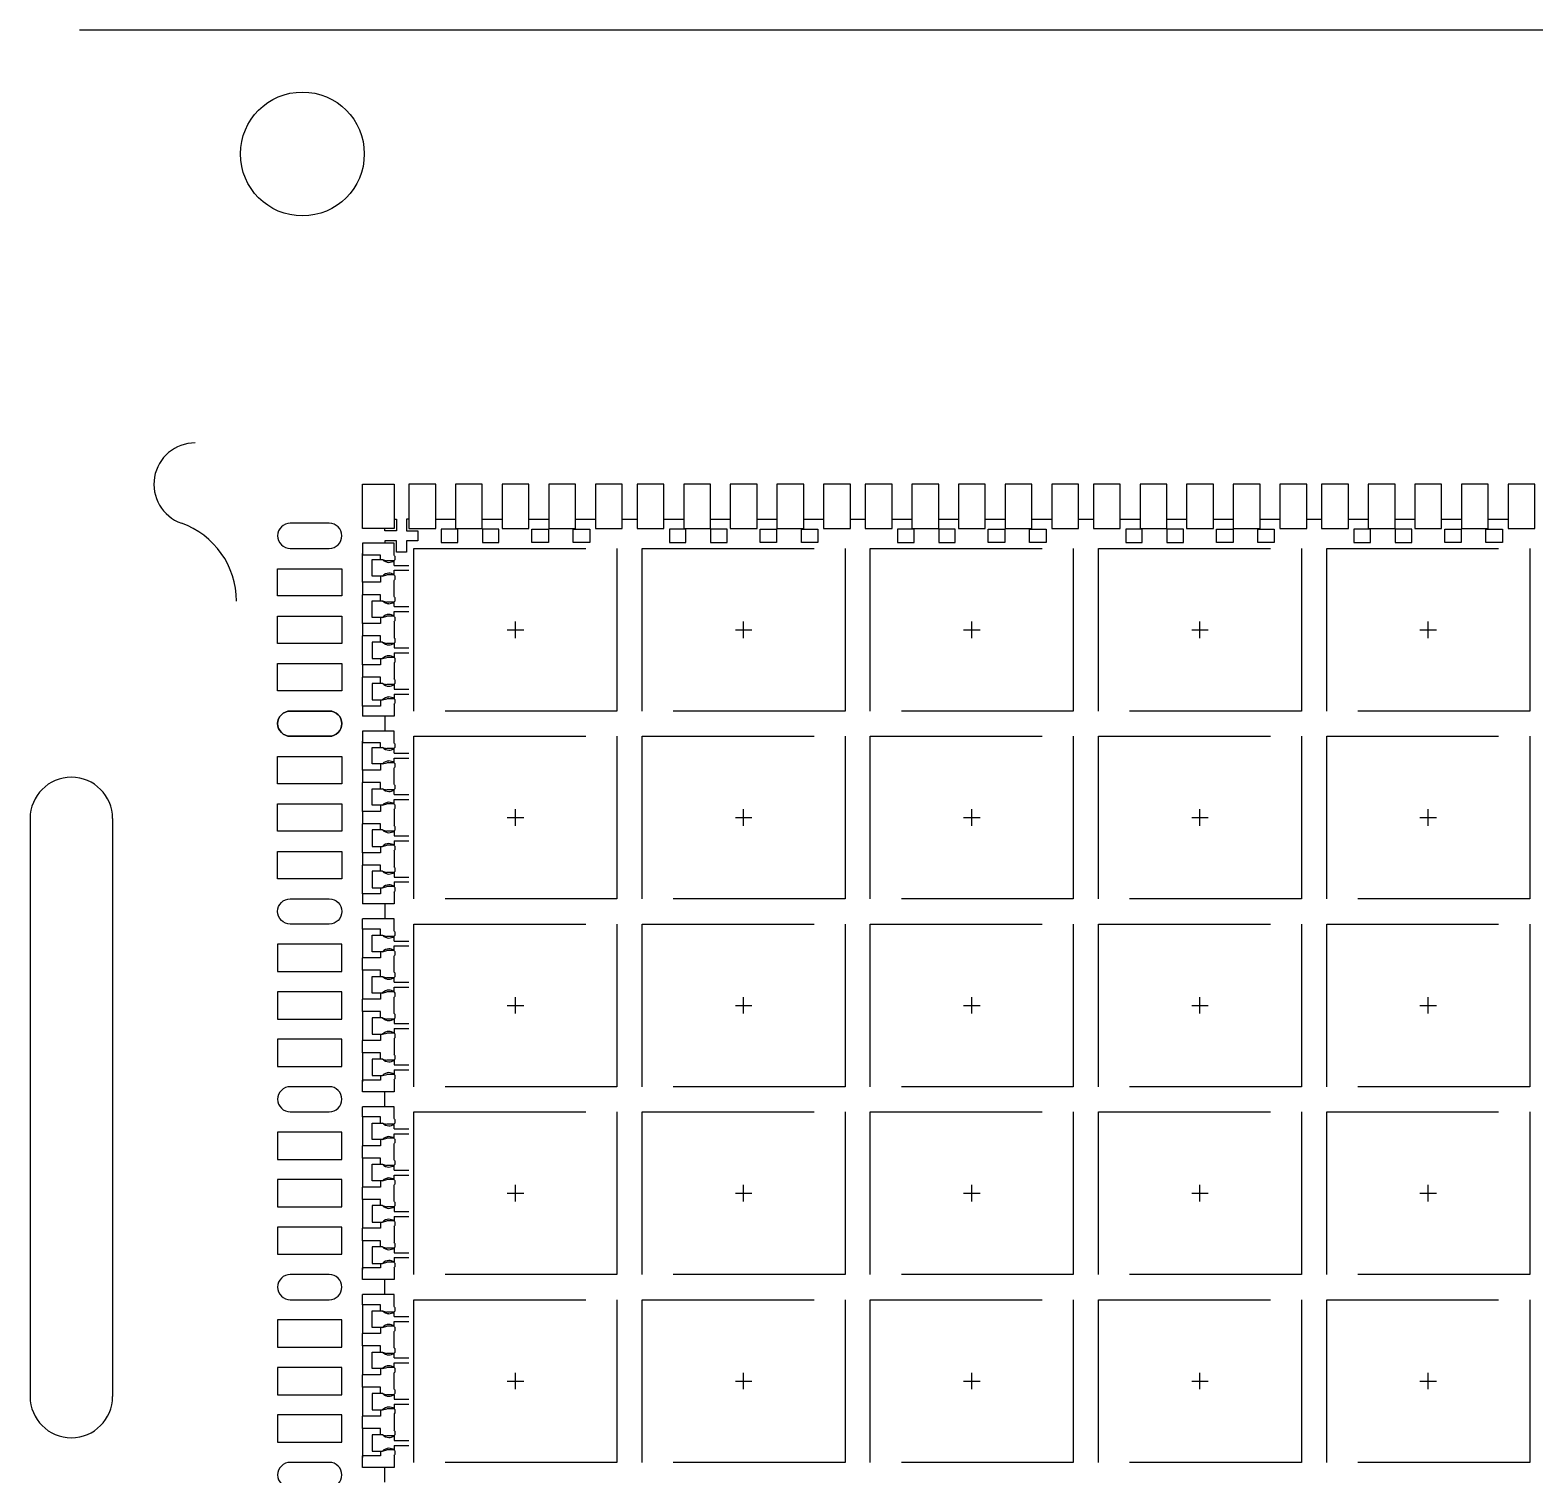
# Model space of a CAD drawing. Header units: millimetres. Extents: x -1.93 to 4.89, y -2.06 to 2.17.
# Drawn here: x -1.929 to -0.835, y 1.092 to 2.142 of the extents above; entities that cross this region are included whole.
import ezdxf

# ---------------------------------------------------------------- set-up
doc = ezdxf.new("R2010")
doc.units = ezdxf.units.MM
doc.header["$LTSCALE"] = 0.5
for name, pattern in [('CENTER', [50.8, 31.75, -6.35, 6.35, -6.35]), ('HIDDEN', [0.375, 0.25, -0.125]), ('PHANTOM', [2.5, 1.25, -0.25, 0.25, -0.25, 0.25, -0.25])]:
    doc.linetypes.add(name, pattern=pattern)
for name, color, linetype in [('1D', 4, 'Continuous'), ('BTM', 7, 'HIDDEN'), ('CEN', 2, 'CENTER'), ('DIM', 3, 'Continuous'), ('PKG', 1, 'PHANTOM')]:
    doc.layers.add(name, color=color, linetype=linetype)

# ---------------------------------------------------------------- blocks, each defined once
blk = doc.blocks.new('*U0')
at = {"layer": 'CEN', "ltscale": 0.005}
for p, q in [((-0.006, 0), (0.006, 0)), ((0, -0.006), (0, 0.006))]:
    blk.add_line(p, q, dxfattribs=at)
at = {"layer": 'PKG', "color": 1, "linetype": 'HIDDEN'}
blk.add_lwpolyline([(-0.0738, -0.0591), (-0.0738, 0.0591), (0.0738, 0.0591), (0.0738, -0.0591)], close=True, dxfattribs=at)
blk = doc.blocks.new('*U1')
at = {"layer": 'CEN', "color": 0, "linetype": 'ByBlock', "lineweight": -2, "transparency": 16777216}
for p in [(0, 3.4125), (0.1659, 3.4125), (0.3318, 3.4125), (0.4977, 3.4125), (0.6636, 3.4125), (0, 3.276), (0.1659, 3.276), (0.3318, 3.276), (0.4977, 3.276), (0.6636, 3.276), (0, 3.1395), (0.1659, 3.1395), (0.3318, 3.1395), (0.4977, 3.1395), (0.6636, 3.1395), (0, 3.003), (0.1659, 3.003), (0.3318, 3.003), (0.4977, 3.003), (0.6636, 3.003), (0, 2.8665), (0.1659, 2.8665), (0.3318, 2.8665), (0.4977, 2.8665), (0.6636, 2.8665)]:
    blk.add_blockref('*U0', p, dxfattribs=at)

msp = doc.modelspace()

# ---------------------------------------------------------------- linework, layer by layer
for p, q in [((1.9048, 2.142), (-1.8932, 2.142)), ((-1.929, 1.569), (-1.929, 1.149)), ((-1.869, 1.569), (-1.869, 1.149))]:
    msp.add_line(p, q)
at = {"ltscale": 0.03}
for p, q in [((-1.6874, 1.7691), (-1.6874, 1.7605)), ((-1.6644, 1.7691), (-1.6874, 1.7691)), ((-1.6644, 1.7604), (-1.6644, 1.7691)), ((-1.6742, 1.7605), (-1.6874, 1.7605)), ((-1.6742, 1.7572), (-1.6742, 1.7605)), ((-1.6742, 1.7572), (-1.6727, 1.7572)), ((-1.6727, 1.7572), (-1.6697, 1.7563)), ((-1.6644, 1.7563), (-1.6697, 1.7563)), ((-1.6644, 1.7563), (-1.6697, 1.7563)), ((-1.6742, 1.7407), (-1.6874, 1.7407)), ((-1.6874, 1.7407), (-1.6874, 1.7317)), ((-1.6742, 1.7452), (-1.6742, 1.7407)), ((-1.6727, 1.7452), (-1.6742, 1.7452)), ((-1.6727, 1.7452), (-1.6697, 1.7461)), ((-1.6644, 1.7461), (-1.6697, 1.7461)), ((-1.6644, 1.7461), (-1.6697, 1.7461)), ((-1.6644, 1.7304), (-1.6644, 1.7421)), ((-1.6742, 1.7317), (-1.6874, 1.7317)), ((-1.6742, 1.7272), (-1.6742, 1.7317)), ((-1.6742, 1.7272), (-1.6727, 1.7272)), ((-1.6727, 1.7272), (-1.6697, 1.7263)), ((-1.6644, 1.7263), (-1.6697, 1.7263)), ((-1.6742, 1.7107), (-1.6874, 1.7107)), ((-1.6874, 1.7107), (-1.6874, 1.7017)), ((-1.6727, 1.7152), (-1.6742, 1.7152)), ((-1.6742, 1.7152), (-1.6742, 1.7107)), ((-1.6727, 1.7152), (-1.6697, 1.7161)), ((-1.6644, 1.7161), (-1.6697, 1.7161)), ((-1.6644, 1.7121), (-1.6644, 1.7004)), ((-1.6742, 1.7017), (-1.6874, 1.7017)), ((-1.6727, 1.6972), (-1.6742, 1.6972)), ((-1.6742, 1.6972), (-1.6742, 1.7017)), ((-1.6727, 1.6972), (-1.6697, 1.6963)), ((-1.6644, 1.6963), (-1.6697, 1.6963)), ((-1.6742, 1.6852), (-1.6727, 1.6852)), ((-1.6742, 1.6852), (-1.6742, 1.6807)), ((-1.6727, 1.6852), (-1.6697, 1.6861)), ((-1.6644, 1.6861), (-1.6697, 1.6861)), ((-1.6742, 1.6807), (-1.6874, 1.6807)), ((-1.6874, 1.6807), (-1.6874, 1.6717)), ((-1.6644, 1.6821), (-1.6644, 1.6704)), ((-1.6742, 1.6717), (-1.6874, 1.6717)), ((-1.6727, 1.6672), (-1.6742, 1.6672)), ((-1.6742, 1.6672), (-1.6742, 1.6717)), ((-1.6727, 1.6672), (-1.6697, 1.6663)), ((-1.6644, 1.6663), (-1.6697, 1.6663)), ((-1.6742, 1.6552), (-1.6727, 1.6552)), ((-1.6742, 1.6552), (-1.6742, 1.6507)), ((-1.6727, 1.6552), (-1.6697, 1.6561)), ((-1.6644, 1.6561), (-1.6697, 1.6561)), ((-1.6742, 1.6507), (-1.6874, 1.6507)), ((-1.6874, 1.6507), (-1.6874, 1.6434)), ((-1.6644, 1.6434), (-1.6874, 1.6434)), ((-1.6644, 1.6521), (-1.6644, 1.6434)), ((-1.6874, 1.6326), (-1.6874, 1.624)), ((-1.6644, 1.6326), (-1.6874, 1.6326)), ((-1.6644, 1.6239), (-1.6644, 1.6326)), ((-1.6742, 1.624), (-1.6874, 1.624)), ((-1.6742, 1.6207), (-1.6742, 1.624)), ((-1.6742, 1.6207), (-1.6727, 1.6207)), ((-1.6727, 1.6207), (-1.6697, 1.6198)), ((-1.6644, 1.6198), (-1.6697, 1.6198)), ((-1.6644, 1.6198), (-1.6697, 1.6198)), ((-1.6742, 1.6087), (-1.6742, 1.6042)), ((-1.6727, 1.6087), (-1.6742, 1.6087)), ((-1.6727, 1.6087), (-1.6697, 1.6096)), ((-1.6644, 1.6096), (-1.6697, 1.6096)), ((-1.6644, 1.6096), (-1.6697, 1.6096)), ((-1.6742, 1.6042), (-1.6874, 1.6042)), ((-1.6874, 1.6042), (-1.6874, 1.5952)), ((-1.6644, 1.5939), (-1.6644, 1.6056)), ((-1.6742, 1.5952), (-1.6874, 1.5952)), ((-1.6742, 1.5907), (-1.6742, 1.5952)), ((-1.6742, 1.5907), (-1.6727, 1.5907)), ((-1.6727, 1.5907), (-1.6697, 1.5898)), ((-1.6644, 1.5898), (-1.6697, 1.5898)), ((-1.6727, 1.5787), (-1.6742, 1.5787)), ((-1.6742, 1.5787), (-1.6742, 1.5742)), ((-1.6727, 1.5787), (-1.6697, 1.5796)), ((-1.6644, 1.5796), (-1.6697, 1.5796)), ((-1.6644, 1.5756), (-1.6644, 1.5639)), ((-1.6742, 1.5742), (-1.6874, 1.5742)), ((-1.6874, 1.5742), (-1.6874, 1.5652)), ((-1.6742, 1.5652), (-1.6874, 1.5652)), ((-1.6742, 1.5607), (-1.6742, 1.5652)), ((-1.6727, 1.5607), (-1.6742, 1.5607)), ((-1.6727, 1.5607), (-1.6697, 1.5598)), ((-1.6644, 1.5598), (-1.6697, 1.5598)), ((-1.6742, 1.5442), (-1.6874, 1.5442)), ((-1.6874, 1.5442), (-1.6874, 1.5352)), ((-1.6742, 1.5487), (-1.6727, 1.5487)), ((-1.6742, 1.5487), (-1.6742, 1.5442)), ((-1.6727, 1.5487), (-1.6697, 1.5496)), ((-1.6644, 1.5496), (-1.6697, 1.5496)), ((-1.6644, 1.5456), (-1.6644, 1.5339)), ((-1.6742, 1.5352), (-1.6874, 1.5352)), ((-1.6742, 1.5307), (-1.6742, 1.5352)), ((-1.6727, 1.5307), (-1.6742, 1.5307)), ((-1.6727, 1.5307), (-1.6697, 1.5298)), ((-1.6644, 1.5298), (-1.6697, 1.5298)), ((-1.6742, 1.5142), (-1.6874, 1.5142)), ((-1.6874, 1.5142), (-1.6874, 1.5069)), ((-1.6742, 1.5187), (-1.6727, 1.5187)), ((-1.6742, 1.5187), (-1.6742, 1.5142)), ((-1.6727, 1.5187), (-1.6697, 1.5196)), ((-1.6644, 1.5196), (-1.6697, 1.5196)), ((-1.6644, 1.5156), (-1.6644, 1.5069)), ((-1.6644, 1.5069), (-1.6874, 1.5069)), ((-1.6644, 1.4961), (-1.6874, 1.4961)), ((-1.6874, 1.4887), (-1.6874, 1.4961)), ((-1.6742, 1.4887), (-1.6874, 1.4887)), ((-1.6742, 1.4842), (-1.6742, 1.4887)), ((-1.6644, 1.4874), (-1.6644, 1.4961)), ((-1.6742, 1.4842), (-1.6727, 1.4842)), ((-1.6727, 1.4842), (-1.6697, 1.4833)), ((-1.6644, 1.4833), (-1.6697, 1.4833)), ((-1.6742, 1.4677), (-1.6874, 1.4677)), ((-1.6874, 1.4587), (-1.6874, 1.4677)), ((-1.6727, 1.4722), (-1.6742, 1.4722)), ((-1.6742, 1.4722), (-1.6742, 1.4677)), ((-1.6727, 1.4722), (-1.6697, 1.4731)), ((-1.6644, 1.4731), (-1.6697, 1.4731)), ((-1.6644, 1.4574), (-1.6644, 1.4691)), ((-1.6742, 1.4587), (-1.6874, 1.4587)), ((-1.6742, 1.4542), (-1.6742, 1.4587)), ((-1.6742, 1.4542), (-1.6727, 1.4542)), ((-1.6727, 1.4542), (-1.6697, 1.4533)), ((-1.6644, 1.4533), (-1.6697, 1.4533)), ((-1.6742, 1.4377), (-1.6874, 1.4377)), ((-1.6874, 1.4287), (-1.6874, 1.4377)), ((-1.6727, 1.4422), (-1.6742, 1.4422)), ((-1.6742, 1.4422), (-1.6742, 1.4377)), ((-1.6727, 1.4422), (-1.6697, 1.4431)), ((-1.6644, 1.4431), (-1.6697, 1.4431)), ((-1.6644, 1.4274), (-1.6644, 1.4391)), ((-1.6742, 1.4287), (-1.6874, 1.4287)), ((-1.6742, 1.4242), (-1.6742, 1.4287)), ((-1.6727, 1.4242), (-1.6742, 1.4242)), ((-1.6727, 1.4242), (-1.6697, 1.4233)), ((-1.6644, 1.4233), (-1.6697, 1.4233)), ((-1.6742, 1.4122), (-1.6727, 1.4122)), ((-1.6742, 1.4122), (-1.6742, 1.4077)), ((-1.6727, 1.4122), (-1.6697, 1.4131)), ((-1.6644, 1.4131), (-1.6697, 1.4131)), ((-1.6742, 1.4077), (-1.6874, 1.4077)), ((-1.6874, 1.3987), (-1.6874, 1.4077)), ((-1.6644, 1.4091), (-1.6644, 1.3974)), ((-1.6742, 1.3987), (-1.6874, 1.3987)), ((-1.6742, 1.3942), (-1.6742, 1.3987)), ((-1.6727, 1.3942), (-1.6742, 1.3942)), ((-1.6727, 1.3942), (-1.6697, 1.3933)), ((-1.6644, 1.3933), (-1.6697, 1.3933)), ((-1.6644, 1.3933), (-1.6697, 1.3933)), ((-1.6742, 1.3789), (-1.6874, 1.3789)), ((-1.6874, 1.3704), (-1.6874, 1.3789)), ((-1.6742, 1.3822), (-1.6742, 1.3789)), ((-1.6742, 1.3822), (-1.6727, 1.3822)), ((-1.6727, 1.3822), (-1.6697, 1.3831)), ((-1.6644, 1.3831), (-1.6697, 1.3831)), ((-1.6644, 1.3831), (-1.6697, 1.3831)), ((-1.6644, 1.3791), (-1.6644, 1.3704)), ((-1.6644, 1.3704), (-1.6874, 1.3704)), ((-1.6644, 1.3596), (-1.6874, 1.3596)), ((-1.6874, 1.3522), (-1.6874, 1.3596)), ((-1.6644, 1.3509), (-1.6644, 1.3596)), ((-1.6742, 1.3522), (-1.6874, 1.3522)), ((-1.6742, 1.3477), (-1.6742, 1.3522)), ((-1.6742, 1.3477), (-1.6727, 1.3477)), ((-1.6727, 1.3477), (-1.6697, 1.3468)), ((-1.6644, 1.3468), (-1.6697, 1.3468)), ((-1.6727, 1.3357), (-1.6742, 1.3357)), ((-1.6742, 1.3357), (-1.6742, 1.3312)), ((-1.6727, 1.3357), (-1.6697, 1.3366)), ((-1.6644, 1.3366), (-1.6697, 1.3366)), ((-1.6742, 1.3312), (-1.6874, 1.3312)), ((-1.6874, 1.3222), (-1.6874, 1.3312)), ((-1.6644, 1.3209), (-1.6644, 1.3326)), ((-1.6742, 1.3222), (-1.6874, 1.3222)), ((-1.6742, 1.3177), (-1.6742, 1.3222)), ((-1.6742, 1.3177), (-1.6727, 1.3177)), ((-1.6727, 1.3177), (-1.6697, 1.3168)), ((-1.6644, 1.3168), (-1.6697, 1.3168)), ((-1.6727, 1.3057), (-1.6742, 1.3057)), ((-1.6742, 1.3057), (-1.6742, 1.3012)), ((-1.6727, 1.3057), (-1.6697, 1.3066)), ((-1.6644, 1.3066), (-1.6697, 1.3066)), ((-1.6644, 1.2909), (-1.6644, 1.3026)), ((-1.6742, 1.3012), (-1.6874, 1.3012)), ((-1.6874, 1.2922), (-1.6874, 1.3012)), ((-1.6742, 1.2922), (-1.6874, 1.2922)), ((-1.6742, 1.2877), (-1.6742, 1.2922)), ((-1.6727, 1.2877), (-1.6742, 1.2877)), ((-1.6727, 1.2877), (-1.6697, 1.2868)), ((-1.6644, 1.2868), (-1.6697, 1.2868)), ((-1.6742, 1.2712), (-1.6874, 1.2712)), ((-1.6874, 1.2622), (-1.6874, 1.2712)), ((-1.6742, 1.2757), (-1.6727, 1.2757)), ((-1.6742, 1.2757), (-1.6742, 1.2712)), ((-1.6727, 1.2757), (-1.6697, 1.2766)), ((-1.6644, 1.2766), (-1.6697, 1.2766)), ((-1.6644, 1.2726), (-1.6644, 1.2609)), ((-1.6742, 1.2622), (-1.6874, 1.2622)), ((-1.6742, 1.2577), (-1.6742, 1.2622)), ((-1.6727, 1.2577), (-1.6742, 1.2577)), ((-1.6727, 1.2577), (-1.6697, 1.2568)), ((-1.6644, 1.2568), (-1.6697, 1.2568)), ((-1.6644, 1.2568), (-1.6697, 1.2568)), ((-1.6742, 1.2424), (-1.6874, 1.2424)), ((-1.6874, 1.2339), (-1.6874, 1.2424)), ((-1.6742, 1.2457), (-1.6742, 1.2424)), ((-1.6742, 1.2457), (-1.6727, 1.2457)), ((-1.6727, 1.2457), (-1.6697, 1.2466)), ((-1.6644, 1.2466), (-1.6697, 1.2466)), ((-1.6644, 1.2466), (-1.6697, 1.2466)), ((-1.6644, 1.2426), (-1.6644, 1.2339)), ((-1.6644, 1.2339), (-1.6874, 1.2339)), ((-1.6644, 1.2231), (-1.6874, 1.2231)), ((-1.6874, 1.2157), (-1.6874, 1.2231)), ((-1.6742, 1.2157), (-1.6874, 1.2157)), ((-1.6742, 1.2112), (-1.6742, 1.2157)), ((-1.6644, 1.2144), (-1.6644, 1.2231)), ((-1.6742, 1.2112), (-1.6727, 1.2112)), ((-1.6727, 1.2112), (-1.6697, 1.2103)), ((-1.6644, 1.2103), (-1.6697, 1.2103)), ((-1.6742, 1.1947), (-1.6874, 1.1947)), ((-1.6874, 1.1857), (-1.6874, 1.1947)), ((-1.6727, 1.1992), (-1.6742, 1.1992)), ((-1.6742, 1.1992), (-1.6742, 1.1947)), ((-1.6727, 1.1992), (-1.6697, 1.2001)), ((-1.6644, 1.2001), (-1.6697, 1.2001)), ((-1.6644, 1.1844), (-1.6644, 1.1961)), ((-1.6742, 1.1857), (-1.6874, 1.1857)), ((-1.6742, 1.1812), (-1.6742, 1.1857)), ((-1.6742, 1.1812), (-1.6727, 1.1812)), ((-1.6727, 1.1812), (-1.6697, 1.1803)), ((-1.6644, 1.1803), (-1.6697, 1.1803)), ((-1.6742, 1.1647), (-1.6874, 1.1647)), ((-1.6874, 1.1557), (-1.6874, 1.1647)), ((-1.6727, 1.1692), (-1.6742, 1.1692)), ((-1.6742, 1.1692), (-1.6742, 1.1647)), ((-1.6727, 1.1692), (-1.6697, 1.1701)), ((-1.6644, 1.1701), (-1.6697, 1.1701)), ((-1.6644, 1.1544), (-1.6644, 1.1661)), ((-1.6742, 1.1557), (-1.6874, 1.1557)), ((-1.6742, 1.1512), (-1.6742, 1.1557)), ((-1.6727, 1.1512), (-1.6742, 1.1512)), ((-1.6727, 1.1512), (-1.6697, 1.1503)), ((-1.6644, 1.1503), (-1.6697, 1.1503)), ((-1.6742, 1.1392), (-1.6727, 1.1392)), ((-1.6742, 1.1392), (-1.6742, 1.1347)), ((-1.6727, 1.1392), (-1.6697, 1.1401)), ((-1.6644, 1.1401), (-1.6697, 1.1401)), ((-1.6742, 1.1347), (-1.6874, 1.1347)), ((-1.6874, 1.1257), (-1.6874, 1.1347)), ((-1.6644, 1.1361), (-1.6644, 1.1244)), ((-1.6742, 1.1257), (-1.6874, 1.1257)), ((-1.6742, 1.1212), (-1.6742, 1.1257)), ((-1.6727, 1.1212), (-1.6742, 1.1212)), ((-1.6727, 1.1212), (-1.6697, 1.1203)), ((-1.6644, 1.1203), (-1.6697, 1.1203)), ((-1.6644, 1.1203), (-1.6697, 1.1203)), ((-1.6742, 1.1059), (-1.6874, 1.1059)), ((-1.6874, 1.0974), (-1.6874, 1.1059)), ((-1.6742, 1.1092), (-1.6742, 1.1059)), ((-1.6742, 1.1092), (-1.6727, 1.1092)), ((-1.6727, 1.1092), (-1.6697, 1.1101)), ((-1.6644, 1.1101), (-1.6697, 1.1101)), ((-1.6644, 1.1101), (-1.6697, 1.1101)), ((-1.6644, 1.1061), (-1.6644, 1.0974)), ((-1.6644, 1.0974), (-1.6874, 1.0974))]:
    msp.add_line(p, q, dxfattribs=at)
for points in [[(-1.6644, 1.7799), (-1.6874, 1.7799), (-1.6874, 1.812), (-1.6644, 1.812)], [(-1.6536, 1.7799), (-1.6341, 1.7799), (-1.6341, 1.812), (-1.6536, 1.812)], [(-1.6197, 1.7799), (-1.6002, 1.7799), (-1.6002, 1.812), (-1.6197, 1.812)], [(-1.5858, 1.7799), (-1.5663, 1.7799), (-1.5663, 1.812), (-1.5858, 1.812)], [(-1.5519, 1.7799), (-1.5324, 1.7799), (-1.5324, 1.812), (-1.5519, 1.812)], [(-1.518, 1.7799), (-1.4985, 1.7799), (-1.4985, 1.812), (-1.518, 1.812)], [(-1.4877, 1.7799), (-1.4682, 1.7799), (-1.4682, 1.812), (-1.4877, 1.812)], [(-1.4538, 1.7799), (-1.4343, 1.7799), (-1.4343, 1.812), (-1.4538, 1.812)], [(-1.4199, 1.7799), (-1.4004, 1.7799), (-1.4004, 1.812), (-1.4199, 1.812)], [(-1.386, 1.7799), (-1.3665, 1.7799), (-1.3665, 1.812), (-1.386, 1.812)], [(-1.3521, 1.7799), (-1.3326, 1.7799), (-1.3326, 1.812), (-1.3521, 1.812)], [(-1.3218, 1.7799), (-1.3023, 1.7799), (-1.3023, 1.812), (-1.3218, 1.812)], [(-1.2879, 1.7799), (-1.2684, 1.7799), (-1.2684, 1.812), (-1.2879, 1.812)], [(-1.254, 1.7799), (-1.2345, 1.7799), (-1.2345, 1.812), (-1.254, 1.812)], [(-1.2201, 1.7799), (-1.2006, 1.7799), (-1.2006, 1.812), (-1.2201, 1.812)], [(-1.1862, 1.7799), (-1.1667, 1.7799), (-1.1667, 1.812), (-1.1862, 1.812)], [(-1.1559, 1.7799), (-1.1364, 1.7799), (-1.1364, 1.812), (-1.1559, 1.812)], [(-1.122, 1.7799), (-1.1025, 1.7799), (-1.1025, 1.812), (-1.122, 1.812)], [(-1.0881, 1.7799), (-1.0686, 1.7799), (-1.0686, 1.812), (-1.0881, 1.812)], [(-1.0542, 1.7799), (-1.0347, 1.7799), (-1.0347, 1.812), (-1.0542, 1.812)], [(-1.0203, 1.7799), (-1.0008, 1.7799), (-1.0008, 1.812), (-1.0203, 1.812)], [(-0.99, 1.7799), (-0.9705, 1.7799), (-0.9705, 1.812), (-0.99, 1.812)], [(-0.9561, 1.7799), (-0.9366, 1.7799), (-0.9366, 1.812), (-0.9561, 1.812)], [(-0.9222, 1.7799), (-0.9027, 1.7799), (-0.9027, 1.812), (-0.9222, 1.812)], [(-0.8883, 1.7799), (-0.8688, 1.7799), (-0.8688, 1.812), (-0.8883, 1.812)], [(-0.8544, 1.7799), (-0.8349, 1.7799), (-0.8349, 1.812), (-0.8544, 1.812)], [(-1.7023, 1.7308), (-1.749, 1.7308), (-1.749, 1.7506), (-1.7023, 1.7506)], [(-1.7023, 1.6963), (-1.749, 1.6963), (-1.749, 1.7161), (-1.7023, 1.7161)], [(-1.7023, 1.6618), (-1.749, 1.6618), (-1.749, 1.6816), (-1.7023, 1.6816)], [(-1.7023, 1.5943), (-1.749, 1.5943), (-1.749, 1.6141), (-1.7023, 1.6141)], [(-1.7023, 1.5598), (-1.749, 1.5598), (-1.749, 1.5796), (-1.7023, 1.5796)], [(-1.7023, 1.5253), (-1.749, 1.5253), (-1.749, 1.5451), (-1.7023, 1.5451)], [(-1.7023, 1.4776), (-1.749, 1.4776), (-1.749, 1.4578), (-1.7023, 1.4578)], [(-1.7023, 1.4431), (-1.749, 1.4431), (-1.749, 1.4233), (-1.7023, 1.4233)], [(-1.7023, 1.4086), (-1.749, 1.4086), (-1.749, 1.3888), (-1.7023, 1.3888)], [(-1.7023, 1.3411), (-1.749, 1.3411), (-1.749, 1.3213), (-1.7023, 1.3213)], [(-1.7023, 1.3066), (-1.749, 1.3066), (-1.749, 1.2868), (-1.7023, 1.2868)], [(-1.7023, 1.2721), (-1.749, 1.2721), (-1.749, 1.2523), (-1.7023, 1.2523)], [(-1.7023, 1.2046), (-1.749, 1.2046), (-1.749, 1.1848), (-1.7023, 1.1848)], [(-1.7023, 1.1701), (-1.749, 1.1701), (-1.749, 1.1503), (-1.7023, 1.1503)], [(-1.7023, 1.1356), (-1.749, 1.1356), (-1.749, 1.1158), (-1.7023, 1.1158)]]:
    msp.add_lwpolyline(points, close=True, dxfattribs=at)
for points in [[(-1.7115, 1.7836), (-1.7398, 1.7836, 0.414214), (-1.749, 1.7745), (-1.749, 1.7745, 0.414214), (-1.7398, 1.7653), (-1.7115, 1.7653, 0.414214), (-1.7023, 1.7745), (-1.7023, 1.7745, 0.414214)], [(-1.7115, 1.6288), (-1.7398, 1.6288, -0.414214), (-1.749, 1.638), (-1.749, 1.638, -0.414214), (-1.7398, 1.6471), (-1.7115, 1.6471, -0.414214), (-1.7023, 1.638), (-1.7023, 1.638, -0.414214)], [(-1.7115, 1.6471), (-1.7398, 1.6471, 0.414214), (-1.749, 1.638), (-1.749, 1.638, 0.414214), (-1.7398, 1.6288), (-1.7115, 1.6288, 0.414214), (-1.7023, 1.638), (-1.7023, 1.638, 0.414214)], [(-1.7115, 1.4923), (-1.7398, 1.4923, -0.414214), (-1.749, 1.5015), (-1.749, 1.5015, -0.414214), (-1.7398, 1.5106), (-1.7115, 1.5106, -0.414214), (-1.7023, 1.5015), (-1.7023, 1.5015, -0.414214)], [(-1.7115, 1.3741), (-1.7398, 1.3741, 0.414214), (-1.749, 1.365), (-1.749, 1.365, 0.414214), (-1.7398, 1.3558), (-1.7115, 1.3558, 0.414214), (-1.7023, 1.365), (-1.7023, 1.365, 0.414214)], [(-1.7115, 1.2376), (-1.7398, 1.2376, 0.414214), (-1.749, 1.2285), (-1.749, 1.2285, 0.414214), (-1.7398, 1.2193), (-1.7115, 1.2193, 0.414214), (-1.7023, 1.2285), (-1.7023, 1.2285, 0.414214)], [(-1.7115, 1.1011), (-1.7398, 1.1011, 0.414214), (-1.749, 1.092), (-1.749, 1.092, 0.414214), (-1.7398, 1.0828), (-1.7115, 1.0828, 0.414214), (-1.7023, 1.092), (-1.7023, 1.092, 0.414214)]]:
    msp.add_lwpolyline(points, format="xyb", close=True, dxfattribs=at)
for centre, radius, start, end in [((-1.6682, 1.761), 0.00582, 219.7191, 270.2471), ((-1.6686, 1.7629), 0.00775, 273.0375, 302.4518), ((-1.6662, 1.7584), 0.00275, 312.2759, 47.7241), ((-1.6682, 1.7415), 0.00582, 89.7529, 140.2809), ((-1.6686, 1.7396), 0.00775, 57.5482, 86.9625), ((-1.6662, 1.7441), 0.00275, 312.2759, 47.7241), ((-1.6662, 1.7284), 0.00275, 312.2759, 47.7241), ((-1.6682, 1.731), 0.00582, 219.7191, 270.2471), ((-1.6686, 1.7329), 0.00775, 273.0375, 302.4518), ((-1.6682, 1.7115), 0.00582, 89.7529, 140.2809), ((-1.6686, 1.7096), 0.00775, 57.5482, 86.9625), ((-1.6662, 1.7141), 0.00275, 312.2759, 47.7241), ((-1.6682, 1.701), 0.00582, 219.7191, 270.2471), ((-1.6686, 1.7029), 0.00775, 273.0375, 302.4518), ((-1.6662, 1.6984), 0.00275, 312.2759, 47.7241), ((-1.6682, 1.6815), 0.00582, 89.7529, 140.2809), ((-1.6686, 1.6796), 0.00775, 57.5482, 86.9625), ((-1.6662, 1.6841), 0.00275, 312.2759, 47.7241), ((-1.6682, 1.671), 0.00582, 219.7191, 270.2471), ((-1.6686, 1.6729), 0.00775, 273.0375, 302.4518), ((-1.6662, 1.6684), 0.00275, 312.2759, 47.7241), ((-1.6682, 1.6515), 0.00582, 89.7529, 140.2809), ((-1.6686, 1.6496), 0.00775, 57.5482, 86.9625), ((-1.6662, 1.6541), 0.00275, 312.2759, 47.7241), ((-1.6682, 1.6245), 0.00582, 219.7191, 270.2471), ((-1.6686, 1.6264), 0.00775, 273.0375, 302.4518), ((-1.6662, 1.6219), 0.00275, 312.2759, 47.7241), ((-1.6682, 1.605), 0.00582, 89.7529, 140.2809), ((-1.6686, 1.6031), 0.00775, 57.5482, 86.9625), ((-1.6662, 1.6076), 0.00275, 312.2759, 47.7241), ((-1.6682, 1.5945), 0.00582, 219.7191, 270.2471), ((-1.6686, 1.5964), 0.00775, 273.0375, 302.4518), ((-1.6662, 1.5919), 0.00275, 312.2759, 47.7241), ((-1.6682, 1.575), 0.00582, 89.7529, 140.2809), ((-1.6686, 1.5731), 0.00775, 57.5482, 86.9625), ((-1.6662, 1.5776), 0.00275, 312.2759, 47.7241), ((-1.6682, 1.5645), 0.00582, 219.7191, 270.2471), ((-1.6686, 1.5664), 0.00775, 273.0375, 302.4518), ((-1.6662, 1.5619), 0.00275, 312.2759, 47.7241), ((-1.6682, 1.545), 0.00582, 89.7529, 140.2809), ((-1.6686, 1.5431), 0.00775, 57.5482, 86.9625), ((-1.6662, 1.5476), 0.00275, 312.2759, 47.7241), ((-1.6662, 1.5319), 0.00275, 312.2759, 47.7241), ((-1.6682, 1.5345), 0.00582, 219.7191, 270.2471), ((-1.6682, 1.515), 0.00582, 89.7529, 140.2809), ((-1.6686, 1.5364), 0.00775, 273.0375, 302.4518), ((-1.6686, 1.5131), 0.00775, 57.5482, 86.9625), ((-1.6662, 1.5176), 0.00275, 312.2759, 47.7241), ((-1.6682, 1.488), 0.00582, 219.7191, 270.2471), ((-1.6686, 1.4899), 0.00775, 273.0375, 302.4518), ((-1.6662, 1.4854), 0.00275, 312.2759, 47.7241), ((-1.6682, 1.4685), 0.00582, 89.7529, 140.2809), ((-1.6686, 1.4666), 0.00775, 57.5482, 86.9625), ((-1.6662, 1.4711), 0.00275, 312.2759, 47.7241), ((-1.6662, 1.4554), 0.00275, 312.2759, 47.7241), ((-1.6682, 1.4385), 0.00582, 89.7529, 140.2809), ((-1.6682, 1.458), 0.00582, 219.7191, 270.2471), ((-1.6686, 1.4366), 0.00775, 57.5482, 86.9625), ((-1.6686, 1.4599), 0.00775, 273.0375, 302.4518), ((-1.6662, 1.4411), 0.00275, 312.2759, 47.7241), ((-1.6682, 1.428), 0.00582, 219.7191, 270.2471), ((-1.6686, 1.4299), 0.00775, 273.0375, 302.4518), ((-1.6662, 1.4254), 0.00275, 312.2759, 47.7241), ((-1.6682, 1.4085), 0.00582, 89.7529, 140.2809), ((-1.6686, 1.4066), 0.00775, 57.5482, 86.9625), ((-1.6662, 1.4111), 0.00275, 312.2759, 47.7241), ((-1.6682, 1.398), 0.00582, 219.7191, 270.2471), ((-1.6686, 1.3999), 0.00775, 273.0375, 302.4518), ((-1.6662, 1.3954), 0.00275, 312.2759, 47.7241), ((-1.6682, 1.3785), 0.00582, 89.7529, 140.2809), ((-1.6686, 1.3766), 0.00775, 57.5482, 86.9625), ((-1.6662, 1.3811), 0.00275, 312.2759, 47.7241), ((-1.6682, 1.3515), 0.00582, 219.7191, 270.2471), ((-1.6686, 1.3534), 0.00775, 273.0375, 302.4518), ((-1.6662, 1.3489), 0.00275, 312.2759, 47.7241), ((-1.6682, 1.332), 0.00582, 89.7529, 140.2809), ((-1.6686, 1.3301), 0.00775, 57.5482, 86.9625), ((-1.6662, 1.3346), 0.00275, 312.2759, 47.7241), ((-1.6682, 1.3215), 0.00582, 219.7191, 270.2471), ((-1.6686, 1.3234), 0.00775, 273.0375, 302.4518), ((-1.6662, 1.3189), 0.00275, 312.2759, 47.7241), ((-1.6682, 1.302), 0.00582, 89.7529, 140.2809), ((-1.6686, 1.3001), 0.00775, 57.5482, 86.9625), ((-1.6662, 1.3046), 0.00275, 312.2759, 47.7241), ((-1.6682, 1.2915), 0.00582, 219.7191, 270.2471), ((-1.6686, 1.2934), 0.00775, 273.0375, 302.4518), ((-1.6662, 1.2889), 0.00275, 312.2759, 47.7241), ((-1.6682, 1.272), 0.00582, 89.7529, 140.2809), ((-1.6686, 1.2701), 0.00775, 57.5482, 86.9625), ((-1.6662, 1.2746), 0.00275, 312.2759, 47.7241), ((-1.6662, 1.2589), 0.00275, 312.2759, 47.7241), ((-1.6682, 1.2615), 0.00582, 219.7191, 270.2471), ((-1.6682, 1.242), 0.00582, 89.7529, 140.2809), ((-1.6686, 1.2634), 0.00775, 273.0375, 302.4518), ((-1.6686, 1.2401), 0.00775, 57.5482, 86.9625), ((-1.6662, 1.2446), 0.00275, 312.2759, 47.7241), ((-1.6682, 1.215), 0.00582, 219.7191, 270.2471), ((-1.6686, 1.2169), 0.00775, 273.0375, 302.4518), ((-1.6662, 1.2124), 0.00275, 312.2759, 47.7241), ((-1.6682, 1.1955), 0.00582, 89.7529, 140.2809), ((-1.6686, 1.1936), 0.00775, 57.5482, 86.9625), ((-1.6662, 1.1981), 0.00275, 312.2759, 47.7241), ((-1.6662, 1.1824), 0.00275, 312.2759, 47.7241), ((-1.6682, 1.1655), 0.00582, 89.7529, 140.2809), ((-1.6682, 1.185), 0.00582, 219.7191, 270.2471), ((-1.6686, 1.1636), 0.00775, 57.5482, 86.9625), ((-1.6686, 1.1869), 0.00775, 273.0375, 302.4518), ((-1.6662, 1.1681), 0.00275, 312.2759, 47.7241), ((-1.6682, 1.155), 0.00582, 219.7191, 270.2471), ((-1.6686, 1.1569), 0.00775, 273.0375, 302.4518), ((-1.6662, 1.1524), 0.00275, 312.2759, 47.7241), ((-1.6682, 1.1355), 0.00582, 89.7529, 140.2809), ((-1.6686, 1.1336), 0.00775, 57.5482, 86.9625), ((-1.6662, 1.1381), 0.00275, 312.2759, 47.7241), ((-1.6682, 1.125), 0.00582, 219.7191, 270.2471), ((-1.6686, 1.1269), 0.00775, 273.0375, 302.4518), ((-1.6662, 1.1224), 0.00275, 312.2759, 47.7241), ((-1.6682, 1.1055), 0.00582, 89.7529, 140.2809), ((-1.6686, 1.1036), 0.00775, 57.5482, 86.9625), ((-1.6662, 1.1081), 0.00275, 312.2759, 47.7241)]:
    msp.add_arc(centre, radius, start, end, dxfattribs=at)
at = {"color": 0}
for centre, start, end in [((-1.899, 1.569), 0, 180), ((-1.899, 1.149), 180, 0)]:
    msp.add_arc(centre, 0.03, start, end, dxfattribs=at)
at = {"layer": '1D', "color": 4}
for centre, radius, start, end in [((-1.809, 1.812), 0.03, 90, 250.5288), ((-1.839, 1.7271), 0.06, 0, 70.5288)]:
    msp.add_arc(centre, radius, start, end, dxfattribs=at)
at = {"layer": 'BTM', "ltscale": 0.03}
for p, q in [((-1.6341, 1.7865), (-1.6197, 1.7865)), ((-1.6002, 1.7865), (-1.5858, 1.7865)), ((-1.5663, 1.7865), (-1.5519, 1.7865)), ((-1.5324, 1.7865), (-1.518, 1.7865)), ((-1.4985, 1.7865), (-1.4877, 1.7865)), ((-1.4682, 1.7865), (-1.4538, 1.7865)), ((-1.4343, 1.7865), (-1.4199, 1.7865)), ((-1.4004, 1.7865), (-1.386, 1.7865)), ((-1.3665, 1.7865), (-1.3521, 1.7865)), ((-1.3326, 1.7865), (-1.3218, 1.7865)), ((-1.3023, 1.7865), (-1.2879, 1.7865)), ((-1.2684, 1.7865), (-1.254, 1.7865)), ((-1.2345, 1.7865), (-1.2201, 1.7865)), ((-1.2006, 1.7865), (-1.1862, 1.7865)), ((-1.1667, 1.7865), (-1.1559, 1.7865)), ((-1.1364, 1.7865), (-1.122, 1.7865)), ((-1.1025, 1.7865), (-1.0881, 1.7865)), ((-1.0686, 1.7865), (-1.0542, 1.7865)), ((-1.0347, 1.7865), (-1.0203, 1.7865)), ((-1.0008, 1.7865), (-0.99, 1.7865)), ((-0.9705, 1.7865), (-0.9561, 1.7865)), ((-0.9366, 1.7865), (-0.9222, 1.7865)), ((-0.9027, 1.7865), (-0.8883, 1.7865)), ((-0.8688, 1.7865), (-0.8544, 1.7865)), ((-1.6874, 1.7407), (-1.6874, 1.7617)), ((-1.6644, 1.753), (-1.6644, 1.7563)), ((-1.6644, 1.753), (-1.6536, 1.753)), ((-1.6644, 1.7494), (-1.6536, 1.7494)), ((-1.6644, 1.7461), (-1.6644, 1.7494)), ((-1.6874, 1.7107), (-1.6874, 1.7317)), ((-1.6644, 1.723), (-1.6644, 1.7263)), ((-1.6644, 1.723), (-1.6536, 1.723)), ((-1.6644, 1.7194), (-1.6536, 1.7194)), ((-1.6644, 1.7161), (-1.6644, 1.7194)), ((-1.6874, 1.6807), (-1.6874, 1.7017)), ((-1.6644, 1.6963), (-1.6644, 1.693)), ((-1.6644, 1.693), (-1.6536, 1.693)), ((-1.6644, 1.6894), (-1.6536, 1.6894)), ((-1.6644, 1.6894), (-1.6644, 1.6861)), ((-1.6874, 1.6507), (-1.6874, 1.6717)), ((-1.6644, 1.6663), (-1.6644, 1.663)), ((-1.6644, 1.663), (-1.6536, 1.663)), ((-1.6644, 1.6594), (-1.6536, 1.6594)), ((-1.6644, 1.6594), (-1.6644, 1.6561)), ((-1.671, 1.6434), (-1.671, 1.6326)), ((-1.6874, 1.6042), (-1.6874, 1.6252)), ((-1.6644, 1.6165), (-1.6644, 1.6198)), ((-1.6644, 1.6165), (-1.6536, 1.6165)), ((-1.6644, 1.6129), (-1.6536, 1.6129)), ((-1.6644, 1.6096), (-1.6644, 1.6129)), ((-1.6874, 1.5742), (-1.6874, 1.5952)), ((-1.6644, 1.5865), (-1.6644, 1.5898)), ((-1.6644, 1.5865), (-1.6536, 1.5865)), ((-1.6644, 1.5829), (-1.6536, 1.5829)), ((-1.6644, 1.5796), (-1.6644, 1.5829)), ((-1.6874, 1.5442), (-1.6874, 1.5652)), ((-1.6644, 1.5598), (-1.6644, 1.5565)), ((-1.6644, 1.5565), (-1.6536, 1.5565)), ((-1.6644, 1.5529), (-1.6536, 1.5529)), ((-1.6644, 1.5529), (-1.6644, 1.5496)), ((-1.6874, 1.5142), (-1.6874, 1.5352)), ((-1.6644, 1.5298), (-1.6644, 1.5265)), ((-1.6644, 1.5265), (-1.6536, 1.5265)), ((-1.6644, 1.5229), (-1.6536, 1.5229)), ((-1.6644, 1.5229), (-1.6644, 1.5196)), ((-1.671, 1.5069), (-1.671, 1.4961)), ((-1.6874, 1.4887), (-1.6874, 1.4677)), ((-1.6644, 1.48), (-1.6644, 1.4833)), ((-1.6644, 1.48), (-1.6536, 1.48)), ((-1.6644, 1.4764), (-1.6536, 1.4764)), ((-1.6644, 1.4731), (-1.6644, 1.4764)), ((-1.6874, 1.4587), (-1.6874, 1.4377)), ((-1.6644, 1.45), (-1.6644, 1.4533)), ((-1.6644, 1.45), (-1.6536, 1.45)), ((-1.6644, 1.4464), (-1.6536, 1.4464)), ((-1.6644, 1.4431), (-1.6644, 1.4464)), ((-1.6874, 1.4287), (-1.6874, 1.4077)), ((-1.6644, 1.4233), (-1.6644, 1.42)), ((-1.6644, 1.42), (-1.6536, 1.42)), ((-1.6644, 1.4164), (-1.6536, 1.4164)), ((-1.6644, 1.4164), (-1.6644, 1.4131)), ((-1.6874, 1.3987), (-1.6874, 1.3777)), ((-1.6644, 1.3933), (-1.6644, 1.39)), ((-1.6644, 1.39), (-1.6536, 1.39)), ((-1.6644, 1.3864), (-1.6536, 1.3864)), ((-1.6644, 1.3864), (-1.6644, 1.3831)), ((-1.671, 1.3596), (-1.671, 1.3704)), ((-1.6874, 1.3522), (-1.6874, 1.3312)), ((-1.6644, 1.3435), (-1.6644, 1.3468)), ((-1.6644, 1.3435), (-1.6536, 1.3435)), ((-1.6644, 1.3399), (-1.6536, 1.3399)), ((-1.6644, 1.3366), (-1.6644, 1.3399)), ((-1.6874, 1.3222), (-1.6874, 1.3012)), ((-1.6644, 1.3135), (-1.6644, 1.3168)), ((-1.6644, 1.3135), (-1.6536, 1.3135)), ((-1.6644, 1.3099), (-1.6536, 1.3099)), ((-1.6644, 1.3066), (-1.6644, 1.3099)), ((-1.6874, 1.2922), (-1.6874, 1.2712)), ((-1.6644, 1.2868), (-1.6644, 1.2835)), ((-1.6644, 1.2835), (-1.6536, 1.2835)), ((-1.6644, 1.2799), (-1.6536, 1.2799)), ((-1.6644, 1.2799), (-1.6644, 1.2766)), ((-1.6874, 1.2622), (-1.6874, 1.2412)), ((-1.6644, 1.2568), (-1.6644, 1.2535)), ((-1.6644, 1.2535), (-1.6536, 1.2535)), ((-1.6644, 1.2499), (-1.6536, 1.2499)), ((-1.6644, 1.2499), (-1.6644, 1.2466)), ((-1.671, 1.2231), (-1.671, 1.2339)), ((-1.6874, 1.2157), (-1.6874, 1.1947)), ((-1.6644, 1.207), (-1.6644, 1.2103)), ((-1.6644, 1.207), (-1.6536, 1.207)), ((-1.6644, 1.2034), (-1.6536, 1.2034)), ((-1.6644, 1.2001), (-1.6644, 1.2034)), ((-1.6874, 1.1857), (-1.6874, 1.1647)), ((-1.6644, 1.177), (-1.6644, 1.1803)), ((-1.6644, 1.177), (-1.6536, 1.177)), ((-1.6644, 1.1734), (-1.6536, 1.1734)), ((-1.6644, 1.1701), (-1.6644, 1.1734)), ((-1.6874, 1.1557), (-1.6874, 1.1347)), ((-1.6644, 1.1503), (-1.6644, 1.147)), ((-1.6644, 1.147), (-1.6536, 1.147)), ((-1.6644, 1.1434), (-1.6536, 1.1434)), ((-1.6644, 1.1434), (-1.6644, 1.1401)), ((-1.6874, 1.1257), (-1.6874, 1.1047)), ((-1.6644, 1.1203), (-1.6644, 1.117)), ((-1.6644, 1.117), (-1.6536, 1.117)), ((-1.6644, 1.1134), (-1.6536, 1.1134)), ((-1.6644, 1.1134), (-1.6644, 1.1101)), ((-1.671, 1.0866), (-1.671, 1.0974))]:
    msp.add_line(p, q, dxfattribs=at)
for points in [[(-1.6536, 1.7865), (-1.6554, 1.7865), (-1.6554, 1.7781), (-1.647, 1.7781), (-1.647, 1.7709), (-1.6554, 1.7709), (-1.6554, 1.7625), (-1.6626, 1.7625), (-1.6626, 1.7709), (-1.671, 1.7709), (-1.671, 1.7691)], [(-1.6644, 1.7865), (-1.6626, 1.7865), (-1.6626, 1.7781), (-1.671, 1.7781), (-1.671, 1.7799)], [(-1.6742, 1.7452), (-1.6802, 1.7452), (-1.6802, 1.7572), (-1.6742, 1.7572), (-1.6742, 1.7572)], [(-1.6742, 1.7152), (-1.6802, 1.7152), (-1.6802, 1.7272), (-1.6742, 1.7272)], [(-1.6742, 1.6972), (-1.6802, 1.6972), (-1.6802, 1.6852), (-1.6742, 1.6852)], [(-1.6742, 1.6672), (-1.6802, 1.6672), (-1.6802, 1.6552), (-1.6742, 1.6552)], [(-1.6742, 1.6087), (-1.6802, 1.6087), (-1.6802, 1.6207), (-1.6742, 1.6207), (-1.6742, 1.6207)], [(-1.6742, 1.5787), (-1.6802, 1.5787), (-1.6802, 1.5907), (-1.6742, 1.5907)], [(-1.6742, 1.5607), (-1.6802, 1.5607), (-1.6802, 1.5487), (-1.6742, 1.5487)], [(-1.6742, 1.5307), (-1.6802, 1.5307), (-1.6802, 1.5187), (-1.6742, 1.5187)], [(-1.6742, 1.4722), (-1.6802, 1.4722), (-1.6802, 1.4842), (-1.6742, 1.4842)], [(-1.6742, 1.4422), (-1.6802, 1.4422), (-1.6802, 1.4542), (-1.6742, 1.4542)], [(-1.6742, 1.4242), (-1.6802, 1.4242), (-1.6802, 1.4122), (-1.6742, 1.4122)], [(-1.6742, 1.3942), (-1.6802, 1.3942), (-1.6802, 1.3822), (-1.6742, 1.3822), (-1.6742, 1.3822)], [(-1.6742, 1.3357), (-1.6802, 1.3357), (-1.6802, 1.3477), (-1.6742, 1.3477)], [(-1.6742, 1.3057), (-1.6802, 1.3057), (-1.6802, 1.3177), (-1.6742, 1.3177)], [(-1.6742, 1.2877), (-1.6802, 1.2877), (-1.6802, 1.2757), (-1.6742, 1.2757)], [(-1.6742, 1.2577), (-1.6802, 1.2577), (-1.6802, 1.2457), (-1.6742, 1.2457), (-1.6742, 1.2457)], [(-1.6742, 1.1992), (-1.6802, 1.1992), (-1.6802, 1.2112), (-1.6742, 1.2112)], [(-1.6742, 1.1692), (-1.6802, 1.1692), (-1.6802, 1.1812), (-1.6742, 1.1812)], [(-1.6742, 1.1512), (-1.6802, 1.1512), (-1.6802, 1.1392), (-1.6742, 1.1392)], [(-1.6742, 1.1212), (-1.6802, 1.1212), (-1.6802, 1.1092), (-1.6742, 1.1092), (-1.6742, 1.1092)]]:
    msp.add_lwpolyline(points, dxfattribs=at)
for points in [[(-1.6301, 1.7793), (-1.6301, 1.7697), (-1.6181, 1.7697), (-1.6181, 1.7793)], [(-1.6001, 1.7793), (-1.6001, 1.7697), (-1.5881, 1.7697), (-1.5881, 1.7793)], [(-1.5521, 1.7793), (-1.5521, 1.7697), (-1.5641, 1.7697), (-1.5641, 1.7793)], [(-1.5221, 1.7793), (-1.5221, 1.7697), (-1.5341, 1.7697), (-1.5341, 1.7793)], [(-1.4642, 1.7793), (-1.4642, 1.7697), (-1.4522, 1.7697), (-1.4522, 1.7793)], [(-1.4342, 1.7793), (-1.4342, 1.7697), (-1.4222, 1.7697), (-1.4222, 1.7793)], [(-1.3862, 1.7793), (-1.3862, 1.7697), (-1.3982, 1.7697), (-1.3982, 1.7793)], [(-1.3562, 1.7793), (-1.3562, 1.7697), (-1.3682, 1.7697), (-1.3682, 1.7793)], [(-1.2983, 1.7793), (-1.2983, 1.7697), (-1.2863, 1.7697), (-1.2863, 1.7793)], [(-1.2683, 1.7793), (-1.2683, 1.7697), (-1.2563, 1.7697), (-1.2563, 1.7793)], [(-1.2203, 1.7793), (-1.2203, 1.7697), (-1.2323, 1.7697), (-1.2323, 1.7793)], [(-1.1903, 1.7793), (-1.1903, 1.7697), (-1.2023, 1.7697), (-1.2023, 1.7793)], [(-1.1324, 1.7793), (-1.1324, 1.7697), (-1.1204, 1.7697), (-1.1204, 1.7793)], [(-1.1024, 1.7793), (-1.1024, 1.7697), (-1.0904, 1.7697), (-1.0904, 1.7793)], [(-1.0544, 1.7793), (-1.0544, 1.7697), (-1.0664, 1.7697), (-1.0664, 1.7793)], [(-1.0244, 1.7793), (-1.0244, 1.7697), (-1.0364, 1.7697), (-1.0364, 1.7793)], [(-0.9665, 1.7793), (-0.9665, 1.7697), (-0.9545, 1.7697), (-0.9545, 1.7793)], [(-0.9365, 1.7793), (-0.9365, 1.7697), (-0.9245, 1.7697), (-0.9245, 1.7793)], [(-0.8885, 1.7793), (-0.8885, 1.7697), (-0.9005, 1.7697), (-0.9005, 1.7793)], [(-0.8585, 1.7793), (-0.8585, 1.7697), (-0.8705, 1.7697), (-0.8705, 1.7793)]]:
    msp.add_lwpolyline(points, close=True, dxfattribs=at)
at = {"layer": 'DIM', "color": 0}
msp.add_circle((-1.731, 2.052), 0.045, dxfattribs=at)

# ---------------------------------------------------------------- block references
at = {"layer": 'CEN'}
msp.add_blockref('*U1', (-1.5761, -1.7063), dxfattribs=at)

doc.saveas('drawing.dxf')
